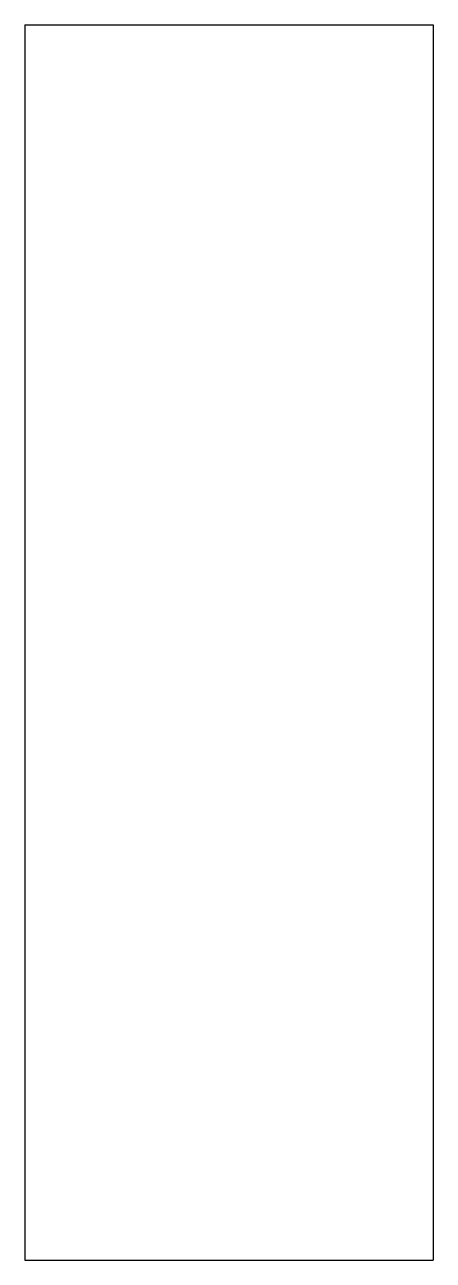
# Model space of a CAD drawing. Header units: millimetres. Extents: x -43 to -3, y -49 to 72.
import ezdxf

# ---------------------------------------------------------------- set-up
doc = ezdxf.new("R2010")
doc.units = ezdxf.units.MM
doc.layers.add('Shape2DView002', color=7, linetype='CONTINUOUS')

msp = doc.modelspace()

# ---------------------------------------------------------------- linework, layer by layer
at = {"layer": 'Shape2DView002'}
for p, q in [((-43.1, 71.9), (-3.1, 71.9)), ((-43.1, 71.9), (-43.1, -49)), ((-3.1, 71.9), (-3.1, -49)), ((-43.1, -49), (-3.1, -49))]:
    msp.add_line(p, q, dxfattribs=at)

doc.saveas('drawing.dxf')
